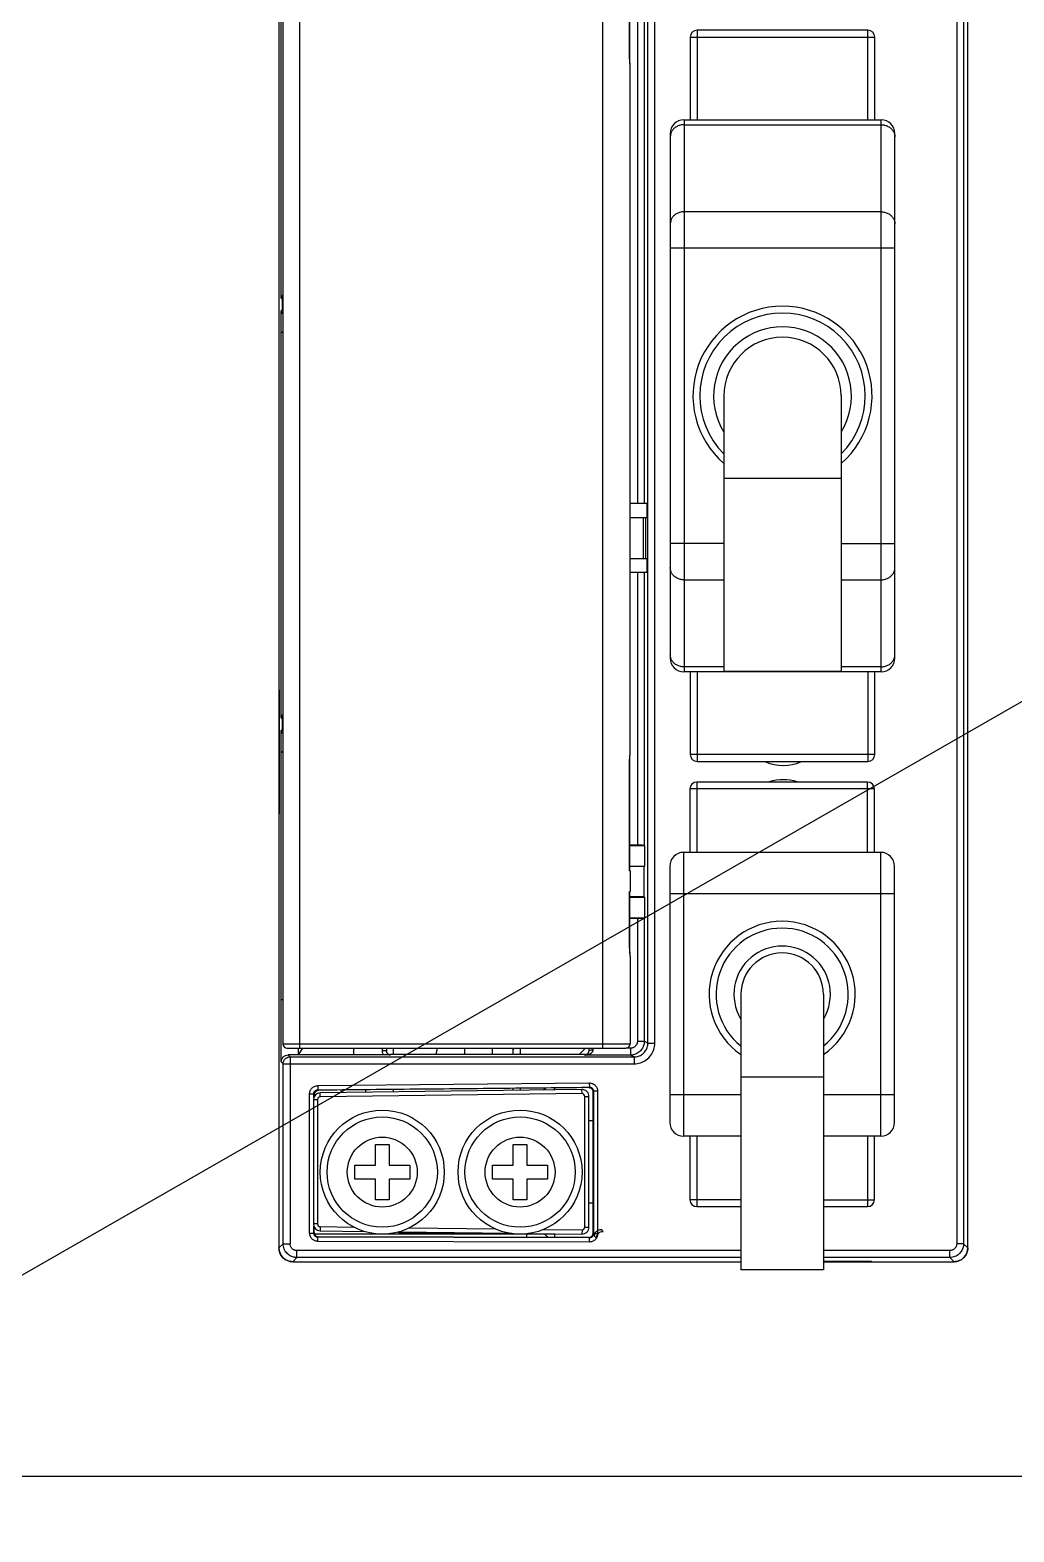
# Model space of a CAD drawing. Header units: millimetres. Extents: x 336 to 12810, y -1577 to 4105.
# Drawn here: x 7434.1 to 7505.5, y 3815.4 to 3924.3 of the extents above; entities that cross this region are included whole.
import ezdxf

# ---------------------------------------------------------------- set-up
doc = ezdxf.new("R2010")
doc.units = ezdxf.units.MM

msp = doc.modelspace()

# ---------------------------------------------------------------- linework, layer by layer
at = {"color": 2}
msp.add_line((6148.29, 3097.062), (7905.608, 4104.721), dxfattribs=at)
at = {"color": 7, "linetype": 'Continuous'}
for p, q in [((7452.167, 3994.873), (7452.167, 3835.978)), ((7502.167, 3835.979), (7502.167, 3994.873)), ((7501.361, 3961.738), (7501.361, 3836.284)), ((7501.861, 3961.255), (7501.861, 3836.284)), ((7452.452, 3943.179), (7452.452, 3850.779)), ((7453.652, 3943.479), (7453.652, 3850.479)), ((7475.652, 3943.479), (7475.652, 3850.479)), ((7478.947, 3850.838), (7478.947, 3943.119)), ((7479.446, 3850.838), (7479.446, 3943.119)), ((7452.331, 3904.88), (7452.331, 3938.643)), ((7477.62, 3922.258), (7477.62, 3930.329)), ((7477.625, 3922.27), (7477.625, 3930.329)), ((7478.184, 3928.471), (7478.184, 3889.979)), ((7478.684, 3928.479), (7478.684, 3889.979)), ((7482.517, 3924.329), (7482.517, 3917.829)), ((7494.917, 3924.329), (7482.517, 3924.329)), ((7494.917, 3917.829), (7494.917, 3924.329)), ((7482.017, 3923.829), (7482.017, 3917.829)), ((7482.017, 3923.829), (7495.417, 3923.829)), ((7495.417, 3917.829), (7495.417, 3923.829)), ((7477.62, 3922.258), (7477.625, 3922.271)), ((7477.652, 3871.999), (7477.652, 3921.658)), ((7481.567, 3917.829), (7481.567, 3877.779)), ((7481.567, 3917.829), (7495.867, 3917.829)), ((7495.867, 3877.779), (7495.867, 3917.829)), ((7480.567, 3916.829), (7480.567, 3878.779)), ((7481.567, 3917.471), (7495.867, 3917.471)), ((7496.867, 3878.779), (7496.867, 3916.829)), ((7495.867, 3911.153), (7481.567, 3911.153)), ((7496.867, 3908.51), (7480.567, 3908.51)), ((7452.331, 3904.88), (7452.394, 3904.817)), ((7452.394, 3904.817), (7452.394, 3904.04)), ((7452.394, 3904.04), (7452.333, 3903.979)), ((7452.333, 3902.344), (7452.333, 3903.979)), ((7452.452, 3902.464), (7452.331, 3902.343)), ((7452.331, 3874.43), (7452.331, 3902.343)), ((7484.467, 3897.804), (7484.467, 3877.804)), ((7492.967, 3897.804), (7492.967, 3877.804)), ((7492.967, 3891.804), (7484.467, 3891.804)), ((7478.876, 3889.979), (7477.652, 3889.979)), ((7478.876, 3889.979), (7478.876, 3888.979)), ((7477.652, 3888.979), (7478.876, 3888.979)), ((7478.606, 3888.979), (7478.606, 3885.979)), ((7478.806, 3885.979), (7478.806, 3888.979)), ((7484.467, 3887.097), (7480.567, 3887.097)), ((7492.967, 3887.097), (7496.867, 3887.097)), ((7478.876, 3885.979), (7477.652, 3885.979)), ((7478.876, 3885.979), (7478.876, 3884.979)), ((7478.876, 3884.979), (7477.652, 3884.979)), ((7478.184, 3884.979), (7478.184, 3865.191)), ((7478.684, 3884.979), (7478.684, 3865.183)), ((7481.567, 3884.454), (7484.467, 3884.454)), ((7492.967, 3884.454), (7495.867, 3884.454)), ((7484.467, 3878.136), (7481.567, 3878.136)), ((7495.867, 3877.779), (7481.567, 3877.779)), ((7482.017, 3877.779), (7482.017, 3871.779)), ((7482.517, 3877.779), (7482.517, 3871.279)), ((7492.967, 3877.804), (7484.467, 3877.804)), ((7495.867, 3878.136), (7492.967, 3878.136)), ((7494.917, 3877.779), (7494.917, 3871.279)), ((7495.417, 3871.779), (7495.417, 3877.779)), ((7452.167, 3876.479), (7452.205, 3876.479)), ((7452.205, 3867.479), (7452.205, 3876.479)), ((7452.331, 3874.43), (7452.394, 3874.367)), ((7452.394, 3874.367), (7452.394, 3873.59)), ((7452.394, 3873.59), (7452.333, 3873.529)), ((7452.333, 3871.894), (7452.333, 3873.529)), ((7452.452, 3872.014), (7452.331, 3871.893)), ((7452.331, 3853.979), (7452.331, 3871.893)), ((7495.417, 3871.779), (7482.017, 3871.779)), ((7477.62, 3863.329), (7477.62, 3871.399)), ((7477.625, 3871.387), (7477.62, 3871.399)), ((7477.625, 3863.329), (7477.625, 3871.387)), ((7482.517, 3871.279), (7494.917, 3871.279)), ((7494.892, 3869.779), (7482.492, 3869.779)), ((7482.492, 3869.779), (7482.492, 3864.679)), ((7494.892, 3864.679), (7494.892, 3869.779)), ((7495.392, 3869.279), (7481.992, 3869.279)), ((7481.992, 3869.279), (7481.992, 3864.679)), ((7495.392, 3864.679), (7495.392, 3869.279)), ((7452.167, 3867.479), (7452.205, 3867.479)), ((7478.184, 3865.191), (7477.625, 3865.191)), ((7478.684, 3865.183), (7478.723, 3865.163)), ((7478.723, 3865.163), (7477.625, 3865.163)), ((7478.723, 3863.669), (7478.723, 3865.163)), ((7481.542, 3864.679), (7481.542, 3844.079)), ((7495.842, 3864.679), (7481.542, 3864.679)), ((7495.842, 3844.079), (7495.842, 3864.679)), ((7477.62, 3863.329), (7477.652, 3863.329)), ((7477.625, 3863.669), (7478.723, 3863.669)), ((7478.667, 3863.641), (7477.625, 3863.641)), ((7477.652, 3863.329), (7477.652, 3861.829)), ((7478.667, 3863.641), (7478.723, 3863.669)), ((7478.667, 3861.441), (7478.667, 3863.641)), ((7480.542, 3863.679), (7480.542, 3845.079)), ((7496.842, 3845.079), (7496.842, 3863.679)), ((7477.62, 3857.758), (7477.62, 3861.829)), ((7477.62, 3861.829), (7477.652, 3861.829)), ((7477.625, 3857.77), (7477.625, 3861.829)), ((7478.667, 3861.441), (7477.625, 3861.441)), ((7478.723, 3861.413), (7477.625, 3861.413)), ((7478.667, 3861.441), (7478.723, 3861.413)), ((7478.723, 3859.919), (7478.723, 3861.413)), ((7496.842, 3861.679), (7480.542, 3861.679)), ((7477.625, 3859.919), (7478.723, 3859.919)), ((7478.184, 3859.891), (7477.625, 3859.891)), ((7478.184, 3859.891), (7478.184, 3850.97)), ((7478.684, 3859.899), (7478.723, 3859.919)), ((7478.684, 3859.899), (7478.684, 3850.97)), ((7477.62, 3857.758), (7477.625, 3857.771)), ((7477.652, 3857.158), (7477.652, 3850.779)), ((7485.692, 3854.379), (7485.692, 3834.379)), ((7491.692, 3854.379), (7491.692, 3834.379)), ((7452.452, 3853.979), (7452.331, 3853.979)), ((7452.333, 3849.479), (7452.333, 3853.979)), ((7452.452, 3850.779), (7477.652, 3850.779)), ((7452.752, 3850.479), (7477.352, 3850.479)), ((7459.745, 3849.979), (7452.833, 3849.979)), ((7452.833, 3849.979), (7452.972, 3849.839)), ((7453.879, 3850.479), (7453.567, 3849.979)), ((7453.567, 3850.479), (7453.567, 3849.979)), ((7457.567, 3850.479), (7457.567, 3849.979)), ((7459.662, 3850.479), (7459.662, 3850.284)), ((7459.962, 3850.284), (7459.662, 3850.284)), ((7459.962, 3850.479), (7459.962, 3850.284)), ((7460.262, 3849.984), (7460.229, 3850.017)), ((7474.405, 3850.017), (7460.229, 3850.017)), ((7460.467, 3850.479), (7460.467, 3850.017)), ((7463.58, 3850.017), (7463.686, 3850.479)), ((7465.667, 3850.017), (7465.667, 3850.479)), ((7467.667, 3850.017), (7467.667, 3850.479)), ((7469.167, 3850.017), (7469.167, 3850.479)), ((7469.667, 3850.479), (7469.667, 3850.017)), ((7473.955, 3850.017), (7474.417, 3850.479)), ((7474.358, 3849.97), (7474.405, 3850.017)), ((7477.684, 3849.97), (7474.358, 3849.97)), ((7477.684, 3850.47), (7477.352, 3850.47)), ((7477.684, 3850.47), (7477.684, 3849.97)), ((7477.947, 3849.839), (7477.684, 3849.97)), ((7478.184, 3850.97), (7478.684, 3850.97)), ((7478.947, 3850.838), (7478.684, 3850.97)), ((7478.947, 3850.838), (7479.446, 3850.838)), ((7452.333, 3849.479), (7452.472, 3849.339)), ((7452.472, 3836.284), (7452.472, 3849.339)), ((7452.472, 3849.339), (7477.946, 3849.339)), ((7452.972, 3849.839), (7452.972, 3836.284)), ((7452.972, 3849.839), (7477.947, 3849.839)), ((7477.946, 3849.839), (7477.946, 3849.339)), ((7454.989, 3847.753), (7474.694, 3847.947)), ((7454.989, 3847.753), (7454.992, 3847.453)), ((7474.694, 3847.947), (7474.697, 3847.647)), ((7491.692, 3848.379), (7485.692, 3848.379)), ((7454.395, 3837.056), (7454.395, 3847.153)), ((7454.395, 3847.153), (7454.695, 3847.153)), ((7454.667, 3846.735), (7454.667, 3837.722)), ((7454.967, 3846.735), (7454.667, 3846.735)), ((7454.695, 3846.878), (7454.695, 3847.153)), ((7454.728, 3846.961), (7454.728, 3847.12)), ((7454.754, 3846.999), (7454.754, 3847.122)), ((7454.967, 3846.735), (7454.967, 3837.722)), ((7454.992, 3847.453), (7474.697, 3847.647)), ((7474.161, 3847.472), (7455.161, 3847.235)), ((7455.164, 3846.935), (7455.161, 3847.235)), ((7474.164, 3847.172), (7455.164, 3846.935)), ((7456.667, 3847.436), (7456.667, 3847.254)), ((7458.467, 3847.276), (7458.467, 3847.453)), ((7460.467, 3847.473), (7460.467, 3847.301)), ((7469.167, 3847.41), (7469.167, 3847.558)), ((7469.667, 3847.562), (7469.667, 3847.416)), ((7471.376, 3847.437), (7471.519, 3847.58)), ((7472.092, 3847.446), (7472.233, 3847.587)), ((7474.164, 3847.172), (7474.161, 3847.472)), ((7474.367, 3837.485), (7474.367, 3846.972)), ((7474.367, 3846.972), (7474.667, 3846.972)), ((7474.667, 3837.485), (7474.667, 3846.972)), ((7474.967, 3847.314), (7475, 3847.347)), ((7474.967, 3837.029), (7474.967, 3847.303)), ((7475, 3847.347), (7475, 3837.008)), ((7475.3, 3847.347), (7475, 3847.347)), ((7475.3, 3847.347), (7475.3, 3837.008)), ((7485.692, 3847.079), (7480.542, 3847.079)), ((7496.842, 3847.079), (7491.692, 3847.079)), ((7474.667, 3845.229), (7474.967, 3845.229)), ((7459.167, 3841.979), (7459.167, 3843.479)), ((7459.167, 3843.479), (7460.167, 3843.479)), ((7460.167, 3843.479), (7460.167, 3841.979)), ((7469.167, 3843.479), (7470.167, 3843.479)), ((7469.167, 3841.979), (7469.167, 3843.479)), ((7470.167, 3843.479), (7470.167, 3841.979)), ((7485.692, 3844.079), (7481.542, 3844.079)), ((7481.992, 3844.079), (7481.992, 3839.479)), ((7482.492, 3844.079), (7482.492, 3838.979)), ((7495.842, 3844.079), (7491.692, 3844.079)), ((7494.892, 3844.079), (7494.892, 3838.979)), ((7495.392, 3839.479), (7495.392, 3844.079)), ((7457.667, 3840.979), (7457.667, 3841.979)), ((7457.667, 3841.979), (7459.167, 3841.979)), ((7460.167, 3841.979), (7461.667, 3841.979)), ((7461.667, 3841.979), (7461.667, 3840.979)), ((7467.667, 3840.979), (7467.667, 3841.979)), ((7467.667, 3841.979), (7469.167, 3841.979)), ((7470.167, 3841.979), (7471.667, 3841.979)), ((7471.667, 3841.979), (7471.667, 3840.979)), ((7459.167, 3840.979), (7457.667, 3840.979)), ((7459.167, 3839.479), (7459.167, 3840.979)), ((7460.167, 3840.979), (7460.167, 3839.479)), ((7461.667, 3840.979), (7460.167, 3840.979)), ((7469.167, 3840.979), (7467.667, 3840.979)), ((7469.167, 3839.479), (7469.167, 3840.979)), ((7471.667, 3840.979), (7470.167, 3840.979)), ((7470.167, 3840.979), (7470.167, 3839.479)), ((7460.167, 3839.479), (7459.167, 3839.479)), ((7470.167, 3839.479), (7469.167, 3839.479)), ((7474.967, 3839.229), (7474.667, 3839.229)), ((7485.692, 3839.479), (7481.992, 3839.479)), ((7491.692, 3839.479), (7495.392, 3839.479)), ((7482.492, 3838.979), (7485.692, 3838.979)), ((7491.692, 3838.979), (7494.892, 3838.979)), ((7454.395, 3837.056), (7454.695, 3837.056)), ((7454.967, 3837.722), (7454.667, 3837.722)), ((7454.695, 3837.056), (7454.695, 3837.579)), ((7454.728, 3837.089), (7454.728, 3837.496)), ((7454.729, 3837.089), (7454.73, 3837.493)), ((7472.167, 3836.979), (7454.758, 3836.979)), ((7455.164, 3837.522), (7455.161, 3837.222)), ((7455.161, 3837.222), (7458.371, 3837.182)), ((7455.164, 3837.522), (7457.603, 3837.492)), ((7460.862, 3837.151), (7468.939, 3837.05)), ((7460.967, 3837.15), (7460.967, 3837.079)), ((7460.967, 3837.079), (7466.167, 3837.079)), ((7461.626, 3837.442), (7467.869, 3837.364)), ((7461.788, 3836.979), (7461.898, 3837.079)), ((7465.135, 3837.098), (7465.135, 3836.979)), ((7465.167, 3837.097), (7465.167, 3836.979)), ((7468.579, 3837.055), (7468.607, 3837.024)), ((7470.167, 3836.747), (7470.167, 3836.979)), ((7470.283, 3837.033), (7474.161, 3836.985)), ((7471.373, 3837.32), (7474.164, 3837.285)), ((7471.702, 3836.743), (7471.467, 3836.979)), ((7471.874, 3836.979), (7471.874, 3837.013)), ((7472.167, 3837.01), (7472.167, 3836.742)), ((7474.164, 3837.285), (7474.161, 3836.985)), ((7474.367, 3837.485), (7474.667, 3837.485)), ((7475, 3837.008), (7474.967, 3837.041)), ((7475.3, 3837.008), (7475, 3837.008)), ((7475.704, 3837.179), (7475.571, 3837.311)), ((7452.472, 3836.284), (7452.167, 3835.978)), ((7452.472, 3836.284), (7452.972, 3836.284)), ((7485.692, 3835.784), (7453.472, 3835.784)), ((7453.472, 3835.284), (7453.472, 3835.784)), ((7455.028, 3836.789), (7454.994, 3836.756)), ((7474.699, 3836.708), (7454.994, 3836.756)), ((7454.994, 3836.456), (7454.994, 3836.756)), ((7474.699, 3836.408), (7454.994, 3836.456)), ((7474.666, 3836.735), (7455.028, 3836.789)), ((7474.699, 3836.708), (7474.666, 3836.741)), ((7474.699, 3836.408), (7474.699, 3836.708)), ((7475.063, 3836.82), (7475.204, 3836.679)), ((7500.861, 3835.784), (7491.692, 3835.784)), ((7500.861, 3835.284), (7500.861, 3835.784)), ((7501.861, 3836.284), (7501.361, 3836.284)), ((7501.861, 3836.284), (7502.167, 3835.978)), ((7453.472, 3835.284), (7453.167, 3834.979)), ((7453.167, 3834.979), (7485.692, 3834.979)), ((7485.692, 3835.284), (7453.472, 3835.284)), ((7500.861, 3835.284), (7491.692, 3835.284)), ((7491.692, 3835.017), (7495.167, 3835.017)), ((7491.692, 3834.979), (7501.167, 3834.979)), ((7495.167, 3834.979), (7495.167, 3835.017)), ((7500.861, 3835.284), (7501.167, 3834.979)), ((7491.692, 3834.379), (7485.692, 3834.379))]:
    msp.add_line(p, q, dxfattribs=at)
msp.add_line((7368.84, 3819.412), (7788.849, 3819.412))
for centre, radius in [((7459.667, 3841.479), 4.5), ((7469.667, 3841.479), 4.5), ((7459.667, 3841.479), 4), ((7469.667, 3841.479), 4), ((7459.667, 3841.479), 2.537), ((7469.667, 3841.479), 2.537)]:
    msp.add_circle(centre, radius, dxfattribs=at)
for centre, radius, start, end in [((7482.517, 3923.829), 0.5, 90, 180), ((7494.917, 3923.829), 0.5, 0, 90), ((7481.567, 3916.829), 1, 90, 180), ((7495.867, 3916.829), 1, 0, 90), ((7488.717, 3897.804), 6.5, 311.03496, 228.96504), ((7488.717, 3897.804), 6, 315.2713, 224.72879), ((7488.717, 3897.804), 5, 328.70037, 211.29963), ((7488.717, 3897.804), 4.25, 0, 180), ((7481.567, 3878.779), 1, 180, 270), ((7495.867, 3878.779), 1, 270, 0), ((7482.517, 3871.779), 0.5, 180, 270), ((7494.917, 3871.779), 0.5, 270, 0), ((7488.767, 3874.304), 3.317, 247.10304, 292.90247), ((7482.492, 3869.279), 0.5, 90, 180), ((7488.767, 3866.629), 3.317, 72.26015, 107.76051), ((7494.892, 3869.279), 0.5, 0, 90), ((7481.542, 3863.679), 1, 90, 180), ((7495.842, 3863.679), 1, 0, 90), ((7488.692, 3854.379), 5.3, 304.6163, 235.37235), ((7488.692, 3854.379), 4.8, 308.77013, 231.25459), ((7488.692, 3854.379), 3.5, 329.56273, 210.43727), ((7488.692, 3854.379), 3, 0, 180), ((7452.752, 3850.779), 0.3, 180, 270), ((7477.352, 3850.779), 0.3, 270, 0), ((7455.167, 3846.735), 0.5, 90.71616, 180), ((7455.167, 3846.735), 0.2, 90.71616, 180), ((7474.167, 3846.972), 0.5, 0, 90.71616), ((7474.167, 3846.972), 0.2, 0, 90.71616), ((7481.542, 3845.079), 1, 180, 270), ((7495.842, 3845.079), 1, 270, 0), ((7482.492, 3839.479), 0.5, 180, 270), ((7494.892, 3839.479), 0.5, 270, 0), ((7455.167, 3837.722), 0.5, 180, 269.28384), ((7455.167, 3837.722), 0.2, 180, 269.28384), ((7460.967, 3837.579), 0.5, 246.36286, 270), ((7474.167, 3837.485), 0.5, 269.28384, 0), ((7474.167, 3837.485), 0.2, 269.28384, 0), ((7453.167, 3835.979), 1, 180, 270), ((7501.167, 3835.979), 1, 270, 0)]:
    msp.add_arc(centre, radius, start, end, dxfattribs=at)
for points, start_tangent, end_tangent in [([(7477.652, 3921.658), (7477.643, 3921.97), (7477.62, 3922.258)], (-0.0000029, 1), (-0.1048733, 0.9944856)), ([(7477.626, 3922.258), (7477.625, 3922.272)], (-0.0854524, 0.9963423), (-0.0874217, 0.9961714)), ([(7477.652, 3921.657), (7477.65, 3921.819), (7477.637, 3922.12), (7477.626, 3922.258)], (0.0000387, 1), (-0.0854524, 0.9963423)), ([(7480.601, 3916.818), (7480.567, 3916.59)], (-0.2906709, -0.9568231), (0, -1)), ([(7481.567, 3917.471), (7481.308, 3917.441), (7481.067, 3917.353), (7480.86, 3917.213), (7480.701, 3917.031), (7480.601, 3916.818)], (-1, 0), (-0.2906709, -0.9568231)), ([(7495.867, 3917.471), (7496.126, 3917.441), (7496.367, 3917.353), (7496.574, 3917.213), (7496.733, 3917.031), (7496.833, 3916.818)], (1, 0), (0.2906708, -0.9568231)), ([(7496.833, 3916.818), (7496.867, 3916.59)], (0.2906708, -0.9568231), (0, -1)), ([(7481.567, 3911.153), (7481.308, 3911.123), (7481.067, 3911.035), (7480.86, 3910.895), (7480.701, 3910.712), (7480.601, 3910.5), (7480.567, 3910.272)], (-1, 0), (0, -1)), ([(7495.867, 3911.153), (7496.126, 3911.123), (7496.367, 3911.035), (7496.574, 3910.895), (7496.733, 3910.712), (7496.833, 3910.5), (7496.867, 3910.272)], (1, 0), (0, -1)), ([(7452.331, 3904.88), (7452.371, 3905.03), (7452.447, 3905.117)], (0, 1), (0.7901736, 0.612883)), ([(7452.447, 3904.988), (7452.434, 3904.967), (7452.394, 3904.817)], (-0.5690217, -0.8223225), (-0.0003046, -1)), ([(7452.394, 3904.817), (7452.439, 3904.816), (7452.452, 3904.817)], (0.9282475, -0.3719631), (0.9996401, 0.0268277)), ([(7452.447, 3903.743), (7452.373, 3903.829), (7452.333, 3903.979)], (-0.7849729, 0.6195301), (0, 1)), ([(7452.452, 3904.04), (7452.418, 3904.041), (7452.394, 3904.04)], (-0.9991369, -0.0415377), (-0.9292574, -0.369433)), ([(7452.447, 3903.869), (7452.434, 3903.89), (7452.394, 3904.04)], (-0.5690216, 0.8223226), (-0.0003046, 1)), ([(7481.567, 3884.454), (7481.308, 3884.485), (7481.067, 3884.573), (7480.86, 3884.712), (7480.701, 3884.895), (7480.601, 3885.107), (7480.567, 3885.335)], (-1, 0), (0, 1)), ([(7495.867, 3884.454), (7496.126, 3884.485), (7496.367, 3884.573), (7496.574, 3884.712), (7496.733, 3884.895), (7496.833, 3885.107), (7496.867, 3885.335)], (1, 0), (0, 1)), ([(7481.567, 3878.136), (7481.308, 3878.166), (7481.067, 3878.254), (7480.86, 3878.394), (7480.701, 3878.577), (7480.601, 3878.789), (7480.567, 3879.017)], (-1, 0), (0, 1)), ([(7495.867, 3878.136), (7496.126, 3878.166), (7496.367, 3878.254), (7496.574, 3878.394), (7496.733, 3878.577), (7496.833, 3878.789)], (1, 0), (0.2906709, 0.9568231)), ([(7496.833, 3878.789), (7496.867, 3879.017)], (0.2906709, 0.9568231), (0, 1)), ([(7452.331, 3874.43), (7452.371, 3874.58), (7452.447, 3874.667)], (0, 1), (0.7901736, 0.612883)), ([(7452.447, 3874.538), (7452.434, 3874.517), (7452.394, 3874.367)], (-0.5690217, -0.8223225), (-0.0003046, -1)), ([(7452.394, 3874.367), (7452.439, 3874.366), (7452.452, 3874.367)], (0.9282475, -0.3719631), (0.9996401, 0.0268277)), ([(7452.447, 3873.293), (7452.373, 3873.379), (7452.333, 3873.529)], (-0.7849729, 0.6195301), (0, 1)), ([(7452.452, 3873.59), (7452.418, 3873.591), (7452.394, 3873.59)], (-0.9991369, -0.0415377), (-0.9292574, -0.369433)), ([(7452.447, 3873.419), (7452.434, 3873.44), (7452.394, 3873.59)], (-0.5690216, 0.8223226), (-0.0003046, 1)), ([(7477.62, 3871.399), (7477.644, 3871.691), (7477.652, 3871.999)], (0.1048684, 0.9944861), (0.0001261, 1)), ([(7477.626, 3871.399), (7477.636, 3871.525), (7477.65, 3871.826), (7477.652, 3871.999)], (0.085413, 0.9963456), (0.000108, 1)), ([(7477.625, 3871.385), (7477.626, 3871.399)], (0.0873967, 0.9961736), (0.085413, 0.9963456)), ([(7478.684, 3865.183), (7478.641, 3865.186), (7478.531, 3865.189), (7478.371, 3865.19), (7478.184, 3865.191)], (-0.8944817, 0.4471046), (-1, 0)), ([(7478.184, 3859.891), (7478.371, 3859.892), (7478.531, 3859.894), (7478.641, 3859.896), (7478.684, 3859.899)], (1, 0), (0.8944817, 0.4471046)), ([(7477.652, 3857.158), (7477.643, 3857.47), (7477.62, 3857.758)], (-0.0000029, 1), (-0.1048733, 0.9944856)), ([(7477.626, 3857.758), (7477.625, 3857.772)], (-0.0854524, 0.9963423), (-0.0874217, 0.9961714)), ([(7477.652, 3857.157), (7477.65, 3857.319), (7477.637, 3857.62), (7477.626, 3857.758)], (0.0000387, 1), (-0.0854524, 0.9963423)), ([(7452.333, 3849.479), (7452.371, 3849.67), (7452.479, 3849.832), (7452.641, 3849.941), (7452.833, 3849.979)], (0, 1), (1, 0)), ([(7459.662, 3850.284), (7459.665, 3850.215), (7459.679, 3850.141), (7459.704, 3850.061)], (0.0000101, -1), (0.371418, -0.9284658)), ([(7459.704, 3850.061), (7459.745, 3849.979)], (0.371418, -0.9284658), (0.5089078, -0.8608211)), ([(7459.927, 3849.979), (7459.745, 3849.979)], (-0.9999728, -0.0073716), (-1, 0.0000003)), ([(7460.262, 3849.984), (7460.099, 3849.981), (7459.927, 3849.979)], (-0.9998474, -0.017468), (-0.9999728, -0.0073716)), ([(7459.961, 3850.284), (7459.964, 3850.248), (7459.971, 3850.208), (7459.986, 3850.166)], (0.0003111, -1), (0.3949433, -0.9187055)), ([(7459.986, 3850.166), (7460.009, 3850.122), (7460.043, 3850.079), (7460.049, 3850.072)], (0.3949433, -0.9187055), (0.706504, -0.707709)), ([(7460.016, 3850.105), (7460.078, 3850.057)], (0.7071068, -0.7071068), (0.867064, -0.4981968)), ([(7460.049, 3850.072), (7460.086, 3850.04), (7460.139, 3850.01), (7460.199, 3849.99), (7460.262, 3849.984)], (0.706504, -0.707709), (1, -0.0002622)), ([(7460.078, 3850.057), (7460.229, 3850.017)], (0.867064, -0.4981968), (1, 0)), ([(7469.167, 3850.229), (7469.207, 3850.426)], (0, 1), (0.3935544, 0.9193013)), ([(7474.358, 3849.97), (7474.462, 3849.977), (7474.555, 3849.992), (7474.635, 3850.014), (7474.706, 3850.041), (7474.767, 3850.071), (7474.819, 3850.104), (7474.863, 3850.139), (7474.898, 3850.175)], (0.9999233, 0.0123824), (0.6543562, 0.7561865)), ([(7474.405, 3850.017), (7474.555, 3850.057), (7474.576, 3850.07)], (1, 0), (0.8219276, 0.569592)), ([(7474.579, 3850.067), (7474.593, 3850.082), (7474.616, 3850.11), (7474.634, 3850.14)], (0.7066914, 0.7075219), (0.4797745, 0.8773918)), ([(7474.634, 3850.14), (7474.648, 3850.17), (7474.66, 3850.203), (7474.668, 3850.241)], (0.4797745, 0.8773918), (0.152666, 0.9882778)), ([(7474.668, 3850.241), (7474.672, 3850.284)], (0.152666, 0.9882778), (0.0086662, 0.9999624)), ([(7474.672, 3850.284), (7474.71, 3850.319), (7474.82, 3850.345)], (-0.0726916, 0.9973545), (0.9937509, 0.1116207)), ([(7474.672, 3850.38), (7474.672, 3850.47)], (0.0019762, 0.999998), (-0.0000047, 1)), ([(7474.672, 3850.284), (7474.672, 3850.38)], (0.004175, 0.9999913), (0.0019762, 0.999998)), ([(7474.82, 3850.345), (7474.972, 3850.353)], (0.9937509, 0.1116207), (0.9999922, -0.0039524)), ([(7474.898, 3850.175), (7474.927, 3850.213)], (0.6543562, 0.7561865), (0.5463375, 0.8375651)), ([(7474.927, 3850.213), (7474.949, 3850.254), (7474.965, 3850.3), (7474.972, 3850.353)], (0.5463375, 0.8375651), (0.0067909, 0.9999769)), ([(7474.972, 3850.353), (7474.972, 3850.414), (7474.972, 3850.47)], (0.0066835, 0.9999777), (0.0000004, 1)), ([(7478.684, 3850.97), (7478.675, 3850.84), (7478.651, 3850.716), (7478.61, 3850.592), (7478.549, 3850.469), (7478.466, 3850.347), (7478.358, 3850.231), (7478.221, 3850.127), (7478.058, 3850.043), (7477.875, 3849.989), (7477.684, 3849.97)], (-0.0003135, -1), (-1, -0.0002872)), ([(7478.184, 3850.97), (7478.18, 3850.905), (7478.168, 3850.843), (7478.147, 3850.781), (7478.117, 3850.719), (7478.075, 3850.659), (7478.021, 3850.601), (7477.953, 3850.548), (7477.871, 3850.506), (7477.78, 3850.479), (7477.684, 3850.47)], (-0.0000186, -1), (-1, 0.0000703)), ([(7477.946, 3849.339), (7478.411, 3849.412), (7478.829, 3849.626), (7479.16, 3849.957), (7479.373, 3850.374), (7479.446, 3850.838)], (1, -0.0001157), (0.0000935, 1)), ([(7477.947, 3849.839), (7478.256, 3849.888), (7478.535, 3850.03), (7478.756, 3850.251), (7478.898, 3850.529), (7478.947, 3850.838)], (0.9999999, -0.0003345), (-0.0002775, 1)), ([(7452.472, 3849.339), (7452.482, 3849.437), (7452.515, 3849.541), (7452.577, 3849.645), (7452.674, 3849.74), (7452.806, 3849.81), (7452.972, 3849.839)], (0.0003046, 1), (1, 0.0003046)), ([(7454.395, 3847.153), (7454.402, 3847.243), (7454.425, 3847.34), (7454.469, 3847.441), (7454.536, 3847.539), (7454.626, 3847.626), (7454.735, 3847.693), (7454.858, 3847.737), (7454.989, 3847.753)], (-0.0000028, 1), (0.9999509, 0.0099084)), ([(7474.694, 3847.947), (7474.784, 3847.941), (7474.882, 3847.919), (7474.984, 3847.876), (7475.083, 3847.809), (7475.171, 3847.718), (7475.241, 3847.608), (7475.285, 3847.482), (7475.3, 3847.347)], (0.9999513, 0.009868), (0.000075, -1)), ([(7454.695, 3847.153), (7454.699, 3847.198), (7454.71, 3847.247), (7454.732, 3847.297), (7454.766, 3847.346), (7454.81, 3847.389), (7454.865, 3847.423), (7454.926, 3847.445), (7454.992, 3847.453)], (-0.0003036, 1), (0.999954, 0.0095902)), ([(7454.728, 3847.12), (7454.768, 3847.269), (7454.877, 3847.379), (7455.036, 3847.42)], (0, 1), (0.9999514, 0.009863)), ([(7454.754, 3847.122), (7454.793, 3847.27), (7454.9, 3847.378)], (0.0024659, 0.999997), (0.8525367, 0.5226673)), ([(7454.9, 3847.378), (7455.004, 3847.417)], (0.8525367, 0.5226673), (0.9886039, 0.1505399)), ([(7455.004, 3847.417), (7455.036, 3847.42)], (0.9886039, 0.1505399), (0.9999565, 0.0093299)), ([(7455.159, 3847.421), (7455.025, 3847.42)], (-0.9999523, -0.0097638), (-0.9999523, -0.0097642)), ([(7474.159, 3847.606), (7468.217, 3847.548), (7461.673, 3847.485), (7455.159, 3847.421)], (-0.9999534, -0.0096531), (-0.9999523, -0.0097638)), ([(7474.661, 3847.611), (7474.159, 3847.606)], (-0.9999535, -0.009648), (-0.9999534, -0.0096531)), ([(7474.661, 3847.611), (7474.818, 3847.569), (7474.931, 3847.451), (7474.967, 3847.314)], (0.9999535, 0.009648), (0.0134265, -0.9999099)), ([(7474.697, 3847.647), (7474.742, 3847.644), (7474.791, 3847.633), (7474.842, 3847.612), (7474.892, 3847.578), (7474.936, 3847.533), (7474.97, 3847.478), (7474.992, 3847.415), (7475, 3847.347)], (0.9999482, 0.010174), (-0.0002594, -1)), ([(7454.994, 3836.456), (7454.903, 3836.463), (7454.806, 3836.487), (7454.705, 3836.531), (7454.607, 3836.598), (7454.521, 3836.689), (7454.453, 3836.799), (7454.41, 3836.923), (7454.395, 3837.056)], (-0.999997, 0.0024622), (-0.0000565, 1)), ([(7454.949, 3836.76), (7454.901, 3836.771), (7454.85, 3836.794), (7454.801, 3836.827), (7454.758, 3836.873), (7454.724, 3836.928), (7454.703, 3836.99), (7454.695, 3837.056)], (-0.9882978, 0.1525369), (0.0002678, 1)), ([(7454.729, 3837.087), (7454.768, 3836.94), (7454.878, 3836.83), (7455.028, 3836.789)], (0, -1), (0.999997, -0.0024659)), ([(7474.666, 3836.741), (7474.816, 3836.781), (7474.926, 3836.891), (7474.967, 3837.041)], (0.9999969, -0.0024807), (-0.0000149, 1)), ([(7475.3, 3837.008), (7475.294, 3836.922), (7475.273, 3836.831), (7475.235, 3836.736), (7475.174, 3836.639), (7475.086, 3836.548), (7474.974, 3836.474), (7474.842, 3836.425), (7474.699, 3836.408)], (0.0000117, -1), (-0.9999971, 0.0024111)), ([(7475, 3837.008), (7474.997, 3836.965), (7474.987, 3836.919), (7474.968, 3836.872), (7474.937, 3836.823), (7474.893, 3836.778), (7474.837, 3836.741), (7474.771, 3836.716), (7474.699, 3836.708)], (0.0003126, -1), (-0.9999963, 0.002736)), ([(7475.063, 3836.82), (7475.087, 3836.973), (7475.158, 3837.11), (7475.268, 3837.218), (7475.409, 3837.288), (7475.571, 3837.311)], (0, 1), (0.9998529, -0.0171505)), ([(7475.204, 3836.679), (7475.242, 3836.87), (7475.351, 3837.032), (7475.513, 3837.141), (7475.704, 3837.179)], (0, 1), (1, 0)), ([(7453.167, 3834.979), (7452.784, 3835.055), (7452.46, 3835.271), (7452.243, 3835.596), (7452.167, 3835.978)], (-1, 0), (0, 1)), ([(7453.472, 3835.284), (7453.348, 3835.292), (7453.225, 3835.315), (7453.101, 3835.356), (7452.976, 3835.416), (7452.852, 3835.5), (7452.732, 3835.612), (7452.626, 3835.752), (7452.542, 3835.917), (7452.49, 3836.098), (7452.472, 3836.284)], (-1, 0.0001505), (-0.0001497, 1)), ([(7453.472, 3835.784), (7453.41, 3835.788), (7453.349, 3835.8), (7453.287, 3835.82), (7453.224, 3835.85), (7453.162, 3835.892), (7453.102, 3835.948), (7453.049, 3836.018), (7453.007, 3836.1), (7452.981, 3836.191), (7452.972, 3836.284)], (-1, -0.0000037), (0.0000084, 1)), ([(7454.994, 3836.756), (7454.949, 3836.76)], (-0.9999977, 0.0021595), (-0.9882978, 0.1525369)), ([(7501.361, 3836.284), (7501.357, 3836.222), (7501.346, 3836.16), (7501.326, 3836.098), (7501.295, 3836.036), (7501.253, 3835.974), (7501.198, 3835.914), (7501.127, 3835.861), (7501.045, 3835.819), (7500.955, 3835.793), (7500.861, 3835.784)], (0.0000037, -1), (-1, 0.0000084)), ([(7501.861, 3836.284), (7501.853, 3836.159), (7501.83, 3836.037), (7501.79, 3835.913), (7501.729, 3835.788), (7501.645, 3835.663), (7501.534, 3835.544), (7501.394, 3835.438), (7501.229, 3835.354), (7501.048, 3835.302), (7500.861, 3835.284)], (-0.0001505, -1), (-1, -0.0001497)), ([(7502.167, 3835.978), (7502.091, 3835.596), (7501.874, 3835.271), (7501.55, 3835.055), (7501.167, 3834.979)], (0, -1), (-1, 0))]:
    msp.add_spline(points, degree=3, dxfattribs=dict(at, start_tangent=start_tangent, end_tangent=end_tangent))

doc.saveas('drawing.dxf')
